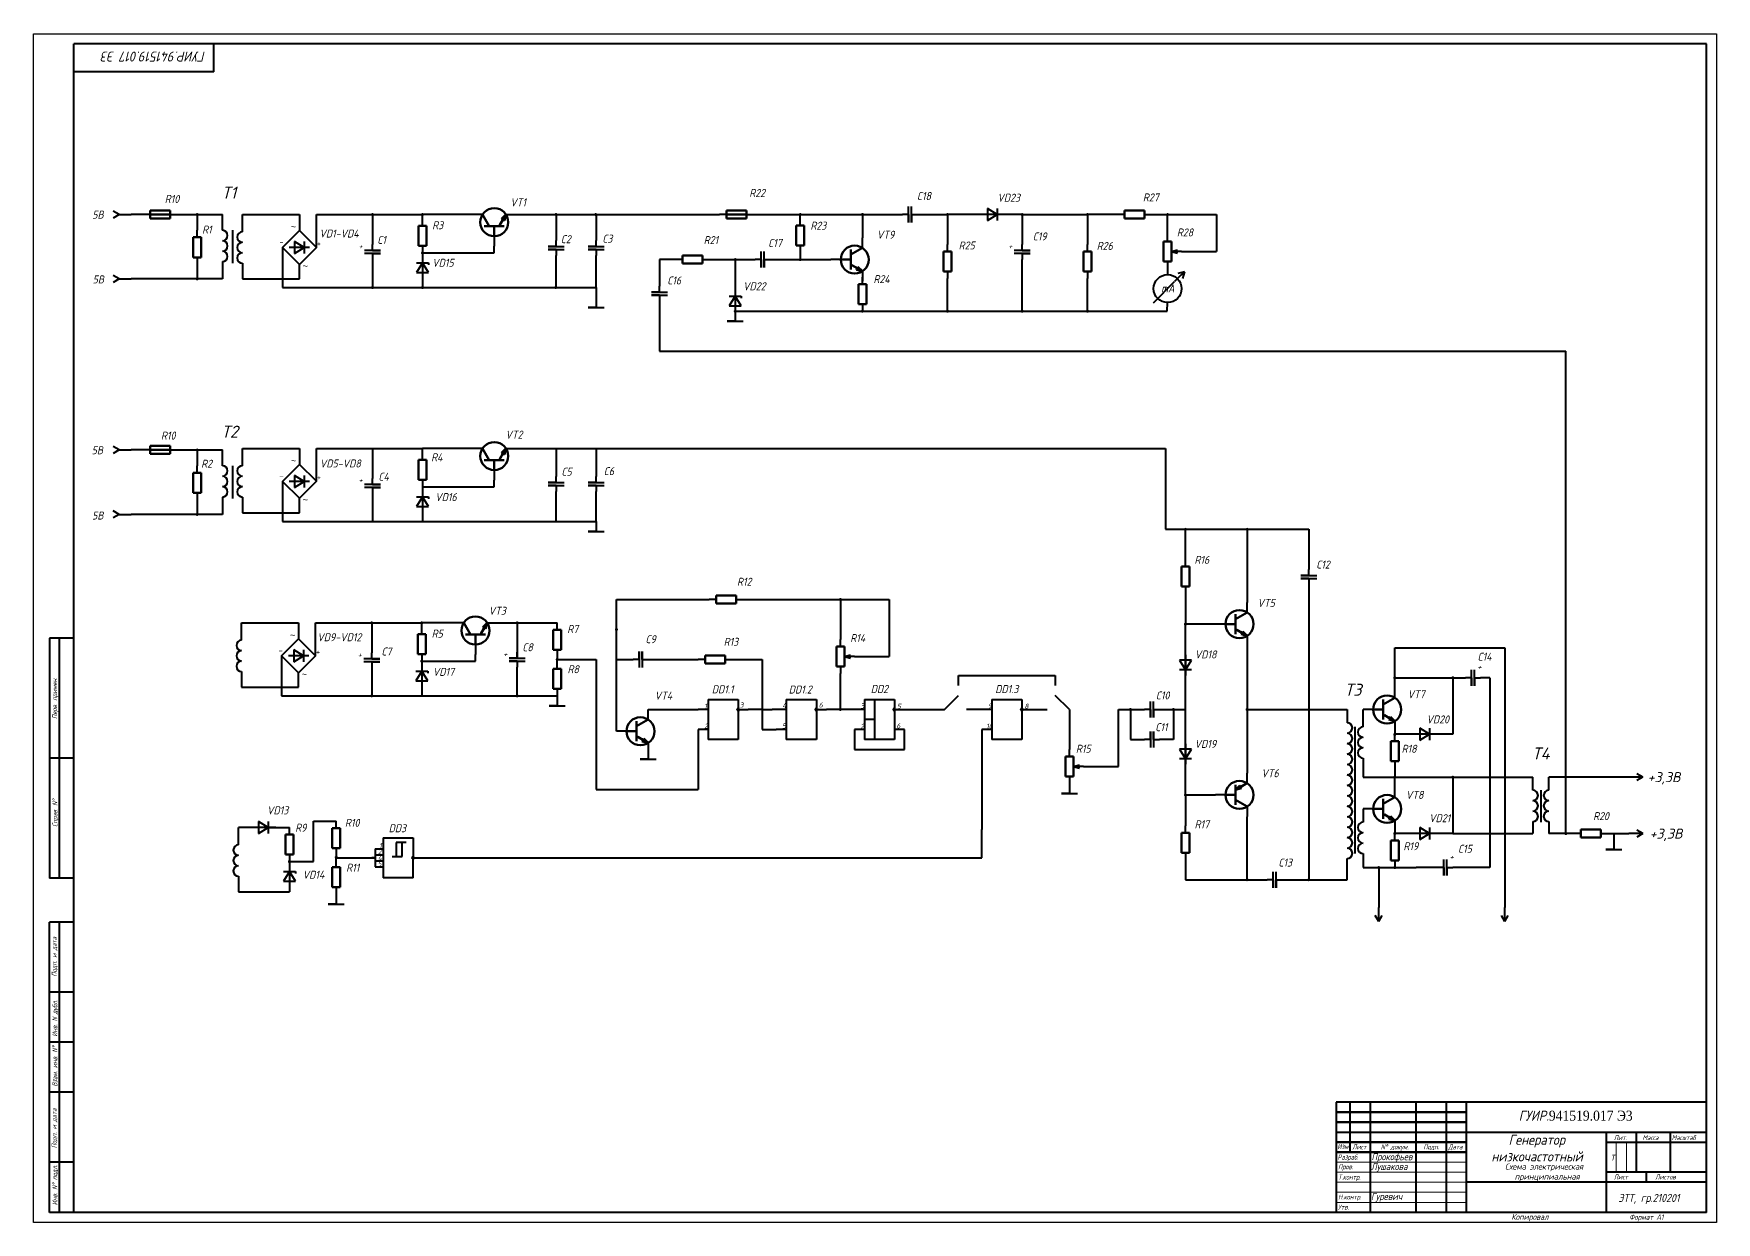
# Model space of a CAD drawing. Header units: millimetres. Extents: x 855 to 1696, y -600 to -6.
import ezdxf

# ---------------------------------------------------------------- set-up
doc = ezdxf.new("R2010")
doc.units = ezdxf.units.MM
doc.header["$LTSCALE"] = 0.5
doc.layers.get('0').update_dxf_attribs({"lineweight": 60})
doc.layers.get('Defpoints').update_dxf_attribs({"color": 5})
doc.layers.add('4-текст', color=7, linetype='Continuous', true_color=0x00ad00)
doc.layers.add('KONTUR', color=7, linetype='Continuous')
for name, color, linetype, lineweight in [('Основная', 7, 'Continuous', 40), ('текст', 7, 'Continuous', 30), ('тонкая', 7, 'Continuous', 20)]:
    doc.layers.add(name, color=color, linetype=linetype, lineweight=lineweight)
doc.styles.add('RUS', font='TXT.SHX', dxfattribs={"height": 3})
doc.styles.get("Standard").update_dxf_attribs({"font": 'isocpeui.ttf', "width": 0.9})
doc.styles.add('стиль1', font='romans.shx', dxfattribs={"width": 0.75, "oblique": 15, "height": 3.5})

# ---------------------------------------------------------------- blocks, each defined once
blk = doc.blocks.new('резистор')
for p, q in [((3.5, 2), (13.5, 2)), ((3.5, -2), (3.5, 2)), ((13.5, 2), (13.5, -2)), ((13.5, -2), (3.5, -2))]:
    blk.add_line(p, q)
at = {"layer": 'Основная'}
for p, q in [((3.5, 0), (0, 0)), ((13.5, 0), (17, 0))]:
    blk.add_line(p, q, dxfattribs=at)
blk = doc.blocks.new('стп ук. стрелка не закрашеная')
at = {"layer": 'Основная'}
for p, q in [((0, 0), (-0.8, 3)), ((0, 5), (0, 0)), ((0, 0), (0.8, 3)), ((0, 0), (0, 3))]:
    blk.add_line(p, q, dxfattribs=at)
blk = doc.blocks.new('стп переменый резистор')
for name, p in [('резистор', (0, 0)), ('стп ук. стрелка не закрашеная', (8.5, 2))]:
    blk.add_blockref(name, p)
blk = doc.blocks.new('стп земля')
at = {"layer": 'Основная'}
for p, q in [((0, 0), (0, -5)), ((0, -5), (-4, -5)), ((-4, -5), (4, -5))]:
    blk.add_line(p, q, dxfattribs=at)
blk = doc.blocks.new('земля (не гост)')
at = {"layer": 'Основная'}
for p, q in [((0, 0), (0, -3)), ((0, -3), (-4, -3)), ((-4, -3), (4, -3))]:
    blk.add_line(p, q, dxfattribs=at)
blk = doc.blocks.new('Конденсатор постоянный')
at = {"layer": 'Основная'}
for p, q in [((3, 0), (0, 0)), ((3, 0), (3, 4)), ((3, 4), (3, -4)), ((3, 0), (3, 0)), ((4.5, 0), (4.5, 4)), ((4.5, 4), (4.5, -4)), ((4.5, 0), (4.5, 0)), ((4.5, 0), (7.5, 0))]:
    blk.add_line(p, q, dxfattribs=at)
blk = doc.blocks.new('стрелка закрашеная 30 градусов')
blk.add_hatch(color=256).paths.add_polyline_path([(0, 0), (0.54, 2), (-0.54, 2)])
for p, q in [((0, 0), (-0.54, 2)), ((-0.54, 2), (0.54, 2)), ((0, 2), (0, 4)), ((0, 0), (0.54, 2))]:
    blk.add_line(p, q)
blk = doc.blocks.new('стп транзистор n-p-n')
for p, q in [((-2.5, 10), (-5.86, 15.82)), ((0, 10), (-5, 10)), ((-5, 10), (-2.5, 10)), ((0, 5), (0, 10)), ((0, 10), (5, 10)), ((2.5, 10), (5.86, 15.82)), ((5, 10), (2.5, 10))]:
    blk.add_line(p, q)
blk.add_circle((0, 12), 7)
at = {"layer": 'Основная'}
for p, q in [((-5.86, 15.82), (-10.86, 15.82)), ((5.86, 15.82), (10.86, 15.82)), ((0, 5), (0, 0))]:
    blk.add_line(p, q, dxfattribs=at)
at = {"xscale": 1.499999999999975, "yscale": 1.499999999999975, "zscale": 1.499999999999975, "rotation": 149.9999999999995}
blk.add_blockref('стрелка закрашеная 30 градусов', (5.86, 15.82), dxfattribs=at)
blk = doc.blocks.new('стп транзистрор p- n- p')
for p, q in [((-2.5, 10), (-5.86, 15.82)), ((0, 10), (-5, 10)), ((-5, 10), (-2.5, 10)), ((0, 5), (0, 10)), ((0, 10), (5, 10)), ((2.5, 10), (5.86, 15.82)), ((5, 10), (2.5, 10))]:
    blk.add_line(p, q)
blk.add_circle((0, 12), 7)
at = {"layer": 'Основная'}
for p, q in [((-5.86, 15.82), (-10.86, 15.82)), ((5.86, 15.82), (10.86, 15.82)), ((0, 5), (0, 0))]:
    blk.add_line(p, q, dxfattribs=at)
at = {"xscale": 1.5, "yscale": 1.5, "zscale": 1.5, "rotation": 30}
blk.add_blockref('стрелка закрашеная 30 градусов', (-2.5, 10), dxfattribs=at)
blk = doc.blocks.new('tochka')
at = {"color": 2, "linetype": 'Continuous', "const_width": 0.75}
blk.add_lwpolyline([(0.375, 0, 1), (-0.375, 0, 1)], format="xyb", close=True, dxfattribs=at)
blk = doc.blocks.new('A$C43927152')
for p, q in [((9.12, 2.5), (0.58, 2.5)), ((6.86, 2.5), (2.86, 5)), ((2.86, 5), (2.86, 0)), ((2.86, 0), (6.86, 2.5)), ((6.86, 5), (6.86, 0))]:
    blk.add_line(p, q)
blk = doc.blocks.new('A$C5548123D')
blk.add_lwpolyline([(7.05, 14.14), (0, 7.05), (7.09, 0), (14.14, 7.09)], close=True)
blk.add_blockref('A$C43927152', (2.22, 4.57))
blk = doc.blocks.new('стрелка малая (7-3)')
at = {"layer": 'Основная'}
for p, q in [((0, 0), (3, 1.73)), ((0, 0), (5, 0)), ((0, 0), (3, -1.73)), ((0, 0), (3, 0)), ((5, 0), (7, 0))]:
    blk.add_line(p, q, dxfattribs=at)
blk = doc.blocks.new('стп гнездо')
at = {"layer": 'Основная'}
for q in [(-9, 1.73), (-9, -1.73), (0, 0)]:
    blk.add_line((-6, 0), q, dxfattribs=at)

msp = doc.modelspace()

# ---------------------------------------------------------------- linework, layer by layer
for p, q in [((913.1, -96.68), (923.1, -96.68)), ((1201.24, -96.68), (1211.24, -96.68)), ((913.1, -214.32), (923.1, -214.32)), ((1570.88, -545.29), (1505.88, -545.29)), ((1570.88, -550.29), (1505.88, -550.29)), ((1570.88, -560.29), (1505.88, -560.29)), ((1570.88, -565.29), (1505.88, -565.29)), ((1640.88, -595.29), (1640.88, -595.29))]:
    msp.add_line(p, q)
for centre in [(1207.06, -344.02), (1246.06, -344.02), (1285.06, -344.02), (1348.82, -344.02), (1044.52, -418.1)]:
    msp.add_circle(centre, 0.5)
at = {"layer": 'KONTUR'}
for p, q in [((854.88, -600.29), (854.88, -6.29)), ((854.88, -6.29), (1695.88, -6.29)), ((1695.88, -6.29), (1695.88, -600.29)), ((1695.88, -600.29), (854.88, -600.29))]:
    msp.add_line(p, q, dxfattribs=at)
at = {"layer": 'Основная'}
for p, q in [((874.88, -555.29), (874.88, -11.29)), ((1690.88, -11.29), (874.88, -11.29)), ((944.88, -25.29), (944.88, -11.29)), ((1690.88, -595.29), (1690.88, -11.29)), ((944.88, -25.29), (874.88, -25.29)), ((909.6, -96.68), (903.6, -96.68)), ((926.6, -96.68), (936.6, -96.68)), ((936.6, -96.68), (936.6, -104.56)), ((936.6, -96.68), (949.22, -96.68)), ((949.22, -104.56), (949.22, -96.68)), ((949.22, -104.56), (949.22, -99.56)), ((959.22, -105.33), (959.22, -96.68)), ((959.22, -96.68), (987.69, -96.68)), ((987.69, -96.68), (987.69, -104.66)), ((996.19, -113.12), (996.19, -96.68)), ((996.19, -96.68), (1024.22, -96.68)), ((1024.22, -96.68), (1024.22, -111.66)), ((1024.22, -96.68), (1049.22, -96.68)), ((1074.22, -96.68), (1049.22, -96.68)), ((1049.22, -98.85), (1049.22, -96.68)), ((1095.95, -96.68), (1115.95, -96.68)), ((1115.95, -96.68), (1115.95, -109.68)), ((1115.95, -96.68), (1135.95, -96.68)), ((1135.95, -96.68), (1135.95, -109.68)), ((1135.95, -96.68), (1197.74, -96.68)), ((1214.74, -96.68), (1264.74, -96.68)), ((1238.04, -98.68), (1238.04, -96.68)), ((1264.74, -96.68), (1269.08, -96.68)), ((1269.08, -96.68), (1269.08, -108.32)), ((1269.08, -96.68), (1289.08, -96.68)), ((1296.58, -96.68), (1311.61, -96.68)), ((1311.61, -96.68), (1311.61, -111.68)), ((1331.61, -96.68), (1311.61, -96.68)), ((1331.61, -93.68), (1331.61, -99.68)), ((1336.41, -96.68), (1331.61, -93.68)), ((1331.61, -99.68), (1336.41, -96.68)), ((1348.92, -96.68), (1331.61, -96.68)), ((1336.41, -93.68), (1336.41, -99.68)), ((1348.92, -96.68), (1348.92, -111.68)), ((1348.92, -96.68), (1381.61, -96.68)), ((1381.61, -96.68), (1381.61, -111.68)), ((1396.61, -96.68), (1381.61, -96.68)), ((1413.61, -96.68), (1428.61, -96.68)), ((1421.61, -106.68), (1421.61, -96.68)), ((1428.61, -96.68), (1446.08, -96.68)), ((1446.08, -96.68), (1446.08, -115.18)), ((954.22, -104.56), (954.22, -120.99)), ((979.22, -113.16), (979.22, -133.16)), ((1049.22, -115.85), (1049.22, -133.16)), ((1049.22, -115.85), (1085.09, -115.85)), ((1085.09, -115.85), (1085.09, -112.51)), ((1115.95, -133.16), (1115.95, -117.18)), ((1135.95, -133.16), (1135.95, -117.18)), ((1238.04, -115.68), (1238.04, -119.18)), ((1428.61, -115.18), (1446.08, -115.18)), ((936.6, -121.56), (936.6, -128.87)), ((949.22, -120.22), (949.22, -128.87)), ((959.22, -120.99), (959.22, -128.87)), ((959.22, -120.99), (959.22, -125.99)), ((987.73, -128.87), (987.73, -121.63)), ((1024.22, -119.16), (1024.22, -133.16)), ((1049.22, -120.85), (1046.22, -125.65)), ((1046.22, -120.85), (1052.22, -120.85)), ((1046.22, -125.65), (1052.22, -125.65)), ((1052.22, -125.65), (1049.22, -120.85)), ((1052.22, -120.85), (1052.22, -121.85)), ((1167.74, -119.18), (1167.74, -132.48)), ((1175.74, -119.18), (1167.74, -119.18)), ((1192.74, -119.18), (1205.54, -119.18)), ((1205.54, -119.18), (1205.54, -132.48)), ((1205.54, -119.18), (1215.54, -119.18)), ((1223.04, -119.18), (1238.25, -119.18)), ((1238.25, -119.18), (1253.25, -119.18)), ((1348.92, -144.98), (1348.92, -119.18)), ((1421.61, -123.68), (1421.61, -126.68)), ((909.6, -128.87), (903.6, -128.87)), ((949.22, -128.87), (909.6, -128.87)), ((959.22, -128.87), (987.73, -128.87)), ((979.22, -133.16), (1024.22, -133.16)), ((1024.22, -133.16), (1115.95, -133.16)), ((1115.95, -133.16), (1135.95, -133.16)), ((1135.95, -133.16), (1135.95, -138.16)), ((1205.54, -132.48), (1205.54, -149.8)), ((1311.61, -144.98), (1311.61, -128.68)), ((1381.61, -144.98), (1381.61, -128.68)), ((1414.53, -140.75), (1425.07, -130.21)), ((1167.74, -139.98), (1167.74, -164.98)), ((1205.54, -137.48), (1202.54, -142.28)), ((1202.54, -137.48), (1208.54, -137.48)), ((1202.54, -142.28), (1208.54, -142.28)), ((1208.54, -142.28), (1205.54, -137.48)), ((1208.54, -137.48), (1208.54, -138.48)), ((1421.44, -144.98), (1421.55, -140.68)), ((1205.54, -144.98), (1226.63, -144.98)), ((1226.63, -144.98), (1269.08, -144.98)), ((1269.08, -144.98), (1311.61, -144.98)), ((1311.61, -144.98), (1348.92, -144.98)), ((1348.92, -144.98), (1381.61, -144.98)), ((1381.61, -144.98), (1421.44, -144.98)), ((1167.74, -164.98), (1612.74, -164.98)), ((1612.74, -164.98), (1620.67, -164.98)), ((1620.67, -406.02), (1620.67, -164.98)), ((909.6, -214.32), (903.6, -214.32)), ((926.6, -214.32), (936.6, -214.32)), ((936.6, -214.32), (936.6, -222.2)), ((936.6, -214.32), (949.22, -214.32)), ((949.22, -222.2), (949.22, -214.32)), ((949.22, -222.2), (949.22, -217.2)), ((959.22, -222.2), (959.22, -213.55)), ((959.22, -213.55), (987.69, -213.55)), ((987.69, -213.55), (987.69, -221.52)), ((996.19, -229.99), (996.19, -213.55)), ((996.19, -213.55), (1024.22, -213.55)), ((1024.22, -213.55), (1024.22, -228.53)), ((1024.22, -213.55), (1049.22, -213.55)), ((1074.22, -213.55), (1049.22, -213.55)), ((1049.22, -215.71), (1049.22, -213.55)), ((1095.95, -213.55), (1115.95, -213.55)), ((1115.95, -213.55), (1115.95, -227.55)), ((1115.95, -213.55), (1135.95, -213.55)), ((1135.95, -213.55), (1135.95, -227.55)), ((1135.95, -213.55), (1215.95, -213.55)), ((1215.95, -213.55), (1420.55, -213.55)), ((1420.55, -213.55), (1420.55, -253.98)), ((954.22, -222.2), (954.22, -238.63)), ((979.22, -230.03), (979.22, -250.03)), ((1049.22, -232.71), (1049.22, -250.03)), ((1049.22, -232.71), (1085.09, -232.71)), ((1085.09, -232.71), (1085.09, -229.37)), ((1115.95, -250.03), (1115.95, -235.05)), ((1135.95, -250.03), (1135.95, -235.05)), ((936.6, -239.2), (936.6, -246.51)), ((949.22, -237.86), (949.22, -246.51)), ((959.22, -237.86), (959.22, -245.73)), ((959.22, -237.86), (959.22, -242.86)), ((987.73, -245.73), (987.73, -238.49)), ((1024.22, -236.03), (1024.22, -250.03)), ((1049.22, -237.71), (1046.22, -242.51)), ((1046.22, -237.71), (1052.22, -237.71)), ((1046.22, -242.51), (1052.22, -242.51)), ((1052.22, -242.51), (1049.22, -237.71)), ((1052.22, -237.71), (1052.22, -238.71)), ((909.6, -246.51), (903.6, -246.51)), ((949.22, -246.51), (909.6, -246.51)), ((959.22, -245.73), (987.73, -245.73)), ((979.22, -250.03), (1024.22, -250.03)), ((1024.22, -250.03), (1115.95, -250.03)), ((1115.95, -250.03), (1135.95, -250.03)), ((1420.55, -253.98), (1461.37, -253.98)), ((1430.55, -268.98), (1430.55, -253.98)), ((1461.37, -253.98), (1461.37, -290.48)), ((1461.37, -253.98), (1492.19, -253.98)), ((1492.19, -253.98), (1492.19, -274.12)), ((1492.19, -281.62), (1492.19, -429.07)), ((1146.15, -304.02), (1146.15, -289.02)), ((1146.15, -289.02), (1192.45, -289.02)), ((1209.45, -289.02), (1282.53, -289.02)), ((1258.06, -289.02), (1258.06, -309.02)), ((1282.53, -289.02), (1282.53, -317.52)), ((1430.55, -285.98), (1430.55, -301.34)), ((958.82, -309.37), (958.82, -300.72)), ((958.82, -300.72), (987.28, -300.72)), ((987.28, -300.72), (987.28, -308.7)), ((995.79, -317.16), (995.79, -300.72)), ((995.79, -300.72), (1023.82, -300.72)), ((1023.82, -300.72), (1023.82, -315.7)), ((1023.82, -300.72), (1048.82, -300.72)), ((1064.82, -300.72), (1048.82, -300.72)), ((1048.82, -302.89), (1048.82, -300.72)), ((1086.54, -300.72), (1096.54, -300.72)), ((1096.54, -300.72), (1096.54, -318.03)), ((1096.54, -300.72), (1116.54, -300.72)), ((1445.55, -301.34), (1430.55, -301.34)), ((1430.55, -344.02), (1430.55, -301.34)), ((862.88, -308.29), (862.88, -428.29)), ((874.88, -308.29), (862.88, -308.29)), ((867.88, -428.29), (867.88, -308.29)), ((1146.15, -354.89), (1146.15, -304.02)), ((978.82, -317.2), (978.82, -337.2)), ((1075.68, -319.89), (1075.68, -316.55)), ((1116.54, -317.72), (1116.54, -319.02)), ((1116.54, -320.2), (1116.54, -319.02)), ((1116.54, -319.02), (1135.95, -319.02)), ((1135.95, -319.02), (1135.95, -384.02)), ((1146.15, -319.02), (1154.56, -319.02)), ((1162.06, -319.02), (1187.06, -319.02)), ((1204.06, -319.02), (1219.06, -319.02)), ((1219.06, -319.02), (1219.06, -354.02)), ((1265.06, -317.52), (1282.53, -317.52)), ((1433.55, -319.44), (1427.55, -319.44)), ((1427.55, -319.44), (1430.55, -324.24)), ((1430.55, -316.7), (1430.55, -326.95)), ((1430.55, -324.24), (1433.55, -319.44)), ((1461.37, -312.2), (1461.37, -375.84)), ((1535.17, -328.16), (1535.17, -313.16)), ((1535.17, -313.16), (1590.17, -313.16)), ((1590.17, -313.16), (1590.17, -356.33)), ((958.82, -325.04), (958.82, -332.91)), ((958.82, -325.04), (958.82, -330.04)), ((987.32, -332.91), (987.32, -325.67)), ((1023.82, -323.2), (1023.82, -337.2)), ((1048.82, -324.89), (1045.82, -329.69)), ((1045.82, -324.89), (1051.82, -324.89)), ((1048.82, -319.89), (1048.82, -337.2)), ((1048.82, -319.89), (1075.68, -319.89)), ((1051.82, -329.69), (1048.82, -324.89)), ((1051.82, -324.89), (1051.82, -325.89)), ((1096.54, -337.2), (1096.54, -322.94)), ((1258.06, -344.02), (1258.06, -326.02)), ((1317.13, -331.95), (1317.13, -326.95)), ((1317.13, -326.95), (1365.5, -326.95)), ((1365.5, -326.95), (1365.5, -331.95)), ((1433.55, -324.24), (1427.55, -324.24)), ((1430.55, -344.02), (1430.55, -326.95)), ((958.82, -332.91), (987.32, -332.91)), ((1045.82, -329.69), (1051.82, -329.69)), ((1535.17, -333.16), (1535.17, -328.16)), ((1535.17, -328.16), (1560.17, -328.16)), ((1560.17, -328.16), (1570.56, -328.16)), ((1564.17, -328.16), (1564.17, -356.33)), ((1582.67, -328.16), (1578.06, -328.16)), ((1582.67, -328.16), (1582.67, -423.02)), ((978.82, -337.2), (1023.82, -337.2)), ((1023.82, -337.2), (1096.54, -337.2)), ((1096.54, -337.2), (1116.54, -337.2)), ((1161.97, -344.02), (1187.06, -344.02)), ((1192.06, -344.02), (1187.06, -344.02)), ((1192.06, -339.02), (1207.06, -339.02)), ((1192.06, -339.02), (1192.06, -359.02)), ((1207.06, -339.02), (1207.06, -343.52)), ((1207.06, -344.52), (1207.06, -359.02)), ((1207.56, -344.02), (1212.06, -344.02)), ((1219.06, -344.02), (1212.06, -344.02)), ((1219.06, -344.02), (1224.06, -344.02)), ((1219.06, -344.02), (1219.06, -354.02)), ((1231.06, -344.02), (1224.06, -344.02)), ((1231.06, -344.02), (1226.06, -344.02)), ((1231.06, -339.02), (1246.06, -339.02)), ((1231.06, -339.02), (1231.06, -359.02)), ((1246.06, -339.02), (1246.06, -343.52)), ((1246.06, -344.52), (1246.06, -359.02)), ((1246.56, -344.02), (1251.06, -344.02)), ((1258.06, -344.02), (1251.06, -344.02)), ((1265.06, -344.02), (1258.06, -344.02)), ((1270.06, -344.02), (1265.06, -344.02)), ((1270.06, -339.02), (1285.06, -339.02)), ((1270.06, -339.02), (1270.06, -359.02)), ((1270.06, -339.02), (1275.06, -339.02)), ((1275.06, -339.02), (1275.06, -359.02)), ((1285.06, -339.02), (1285.06, -343.52)), ((1285.06, -344.52), (1285.06, -359.02)), ((1285.56, -344.02), (1290.06, -344.02)), ((1290.06, -344.02), (1310.06, -344.02)), ((1310.06, -344.02), (1317.13, -336.95)), ((1328.82, -344.02), (1321.15, -344.02)), ((1333.82, -344.02), (1328.82, -344.02)), ((1333.82, -339.02), (1348.82, -339.02)), ((1333.82, -339.02), (1333.82, -359.02)), ((1348.82, -339.02), (1348.82, -349.02)), ((1349.32, -344.02), (1353.82, -344.02)), ((1353.82, -344.02), (1361.48, -344.02)), ((1372.57, -344.02), (1365.5, -336.95)), ((1372.57, -344.02), (1372.57, -364.02)), ((1397.05, -372.52), (1397.05, -344.02)), ((1397.05, -344.02), (1410.05, -344.02)), ((1403.05, -344.02), (1403.05, -359.02)), ((1417.55, -344.02), (1420.55, -344.02)), ((1420.55, -344.02), (1430.55, -344.02)), ((1424.55, -344.02), (1424.55, -359.02)), ((1430.55, -386.7), (1430.55, -344.02)), ((1430.55, -361.09), (1430.55, -344.02)), ((1461.37, -344.02), (1511.37, -344.02)), ((1511.37, -344.02), (1511.37, -350.62)), ((1519.35, -352.67), (1519.35, -344.02)), ((1275.06, -349.02), (1270.06, -349.02)), ((1348.82, -349.02), (1348.82, -359.02)), ((1515.39, -416.02), (1515.39, -352.67)), ((1192.06, -354.02), (1187.06, -354.02)), ((1187.06, -354.02), (1187.06, -384.02)), ((1207.06, -359.02), (1192.06, -359.02)), ((1219.06, -354.02), (1226.06, -354.02)), ((1231.06, -354.02), (1226.06, -354.02)), ((1246.06, -359.02), (1231.06, -359.02)), ((1270.06, -354.02), (1265.06, -354.02)), ((1265.06, -354.02), (1265.06, -364.02)), ((1285.06, -359.02), (1270.06, -359.02)), ((1290.06, -354.02), (1285.06, -354.02)), ((1290.06, -364.02), (1290.06, -354.02)), ((1333.82, -354.02), (1328.82, -354.02)), ((1328.82, -354.02), (1328.82, -404.02)), ((1348.82, -359.02), (1333.82, -359.02)), ((1403.05, -359.02), (1410.05, -359.02)), ((1424.55, -359.02), (1417.55, -359.02)), ((1430.55, -361.09), (1430.55, -371.34)), ((1535.17, -354.89), (1535.17, -356.33)), ((1550.17, -356.33), (1535.17, -356.33)), ((1547.67, -353.33), (1547.67, -359.33)), ((1552.47, -356.33), (1547.67, -353.33)), ((1547.67, -359.33), (1552.47, -356.33)), ((1564.17, -356.33), (1550.17, -356.33)), ((1552.47, -353.33), (1552.47, -359.33)), ((1590.17, -356.33), (1590.17, -443.02)), ((874.88, -368.29), (862.88, -368.29)), ((1265.06, -364.02), (1290.06, -364.02)), ((1433.55, -363.83), (1427.55, -363.83)), ((1427.55, -363.83), (1430.55, -368.63)), ((1433.55, -368.63), (1427.55, -368.63)), ((1430.55, -368.63), (1433.55, -363.83)), ((1519.35, -368.33), (1519.35, -377.84)), ((1379.57, -372.52), (1397.05, -372.52)), ((1519.35, -377.84), (1535.17, -377.84)), ((1535.17, -373.33), (1535.17, -377.84)), ((1535.17, -382.84), (1535.17, -377.84)), ((1535.17, -377.84), (1564.17, -377.84)), ((1564.17, -377.84), (1564.17, -406.02)), ((1564.17, -377.84), (1604.17, -377.84)), ((1604.17, -384.35), (1604.17, -377.84)), ((1652.17, -377.84), (1612.17, -377.84)), ((1612.17, -384.35), (1612.17, -377.84)), ((1135.95, -384.02), (1187.06, -384.02)), ((1430.55, -386.7), (1430.55, -402.07)), ((1430.55, -386.7), (1445.55, -386.7)), ((1608.17, -384.35), (1608.17, -400.28)), ((1519.35, -393.7), (1519.35, -400.35)), ((957.26, -411.66), (957.26, -403.01)), ((967.26, -403.01), (957.26, -403.01)), ((967.26, -400.01), (967.26, -406.01)), ((972.06, -403.01), (967.26, -400.01)), ((967.26, -406.01), (972.06, -403.01)), ((975.92, -403.01), (967.26, -403.01)), ((971.17, -403.01), (982.67, -403.01)), ((972.06, -400.01), (972.06, -406.01)), ((994.67, -420.01), (994.67, -399.8)), ((994.67, -399.8), (1006.12, -399.8)), ((1461.37, -429.07), (1461.37, -397.57)), ((1547.67, -403.02), (1547.67, -409.02)), ((1552.47, -406.02), (1547.67, -403.02)), ((1552.47, -403.02), (1552.47, -409.02)), ((1604.17, -400.01), (1604.17, -406.02)), ((1612.17, -400.01), (1612.17, -406.02)), ((1029.52, -408.1), (1044.52, -408.1)), ((1029.52, -408.1), (1029.52, -428.1)), ((1029.52, -408.1), (1034.52, -408.1)), ((1041.01, -410.55), (1036.01, -410.55)), ((1036.01, -410.55), (1036.01, -417.55)), ((1039.01, -417.55), (1039.01, -410.55)), ((1044.52, -408.1), (1044.52, -417.6)), ((1328.82, -418.1), (1328.82, -404.02)), ((1535.17, -404.57), (1535.17, -406.02)), ((1550.17, -406.02), (1535.17, -406.02)), ((1547.67, -409.02), (1552.47, -406.02)), ((1564.17, -406.02), (1550.17, -406.02)), ((1564.17, -406.02), (1604.17, -406.02)), ((1624.67, -406.02), (1612.17, -406.02)), ((1641.67, -406.02), (1644.67, -406.02)), ((1644.67, -406.02), (1644.67, -409.02)), ((1644.67, -406.02), (1652.17, -406.02)), ((982.67, -420.01), (982.67, -435.19)), ((982.67, -420.01), (994.67, -420.01)), ((1006.12, -416.8), (1006.12, -418.1)), ((1006.12, -419.28), (1006.12, -418.1)), ((1006.12, -418.1), (1025.52, -418.1)), ((1024.52, -418.1), (1023.93, -418.1)), ((1025.52, -418.1), (1024.52, -418.1)), ((1025.52, -413.6), (1025.52, -416.6)), ((1025.52, -413.6), (1029.52, -413.6)), ((1025.52, -416.6), (1029.52, -416.6)), ((1025.52, -416.6), (1025.52, -419.6)), ((1025.52, -416.6), (1029.52, -416.6)), ((1025.52, -419.6), (1029.52, -419.6)), ((1025.52, -419.6), (1025.52, -422.6)), ((1025.52, -419.6), (1029.52, -419.6)), ((1029.52, -416.6), (1029.52, -418.1)), ((1034.01, -417.55), (1039.01, -417.55)), ((1044.52, -428.1), (1044.52, -418.6)), ((1045.02, -418.1), (1328.82, -418.1)), ((1430.55, -419.07), (1430.55, -429.07)), ((1511.37, -429.07), (1511.37, -418.49)), ((1519.35, -416.02), (1519.35, -423.02)), ((874.88, -428.29), (862.88, -428.29)), ((957.26, -427.32), (957.26, -435.19)), ((957.26, -427.32), (957.26, -432.32)), ((982.67, -425.01), (979.67, -429.81)), ((979.67, -425.01), (985.67, -425.01)), ((985.67, -429.81), (982.67, -425.01)), ((985.67, -425.01), (985.67, -426.01)), ((1025.52, -422.6), (1029.52, -422.6)), ((1044.52, -428.1), (1029.52, -428.1)), ((1519.35, -423.02), (1535.17, -423.02)), ((1527.17, -423.02), (1527.17, -443.02)), ((1535.17, -423.02), (1545.77, -423.02)), ((1556.67, -423.02), (1545.77, -423.02)), ((1582.67, -423.02), (1564.17, -423.02)), ((957.26, -435.19), (982.67, -435.19)), ((979.67, -429.81), (985.67, -429.81)), ((1430.55, -429.07), (1461.37, -429.07)), ((1461.37, -429.07), (1471.37, -429.07)), ((1478.87, -429.07), (1492.19, -429.07)), ((1492.19, -429.07), (1511.37, -429.07)), ((862.88, -595.29), (862.88, -450.29)), ((874.88, -450.29), (862.88, -450.29)), ((867.88, -595.29), (867.88, -450.29)), ((874.88, -485.29), (862.88, -485.29)), ((874.88, -510.29), (862.88, -510.29)), ((874.88, -535.29), (862.88, -535.29)), ((1505.88, -540.29), (1505.88, -595.29)), ((1690.88, -540.29), (1505.88, -540.29)), ((1512.88, -565.29), (1512.88, -540.29)), ((1522.88, -540.29), (1522.88, -595.29)), ((1545.88, -595.29), (1545.88, -540.29)), ((1560.88, -540.29), (1560.88, -595.29)), ((1570.88, -540.29), (1570.88, -595.29)), ((874.88, -595.29), (874.88, -555.29)), ((1505.88, -555.29), (1690.88, -555.29)), ((1640.88, -555.29), (1640.88, -595.29)), ((1640.88, -560.29), (1690.88, -560.29)), ((1655.88, -555.29), (1655.88, -575.29)), ((1672.88, -555.29), (1672.88, -575.29)), ((874.88, -570.29), (862.88, -570.29)), ((1690.88, -580.29), (1570.88, -580.29)), ((1690.88, -575.29), (1640.88, -575.29)), ((1660.88, -575.29), (1660.88, -580.29)), ((1690.88, -595.29), (862.88, -595.29))]:
    msp.add_line(p, q, dxfattribs=at)
msp.add_circle((1421.61, -133.68), 7, dxfattribs=at)
for centre, start, end in [((949.22, -107.17), 270, 90), ((959.22, -107.94), 90, 270), ((949.22, -112.39), 270, 90), ((949.22, -117.61), 270, 90), ((959.22, -113.16), 90, 270), ((959.22, -118.38), 90, 270), ((949.22, -224.81), 270, 90), ((959.22, -224.81), 90, 270), ((949.22, -230.03), 270, 90), ((949.22, -235.25), 270, 90), ((959.22, -230.03), 90, 270), ((959.22, -235.25), 90, 270), ((958.82, -311.98), 90, 270), ((958.82, -317.2), 90, 270), ((958.82, -322.43), 90, 270), ((1511.37, -353.23), 270, 90), ((1519.35, -355.28), 90, 270), ((1511.37, -358.45), 270, 90), ((1511.37, -363.67), 270, 90), ((1519.35, -360.5), 90, 270), ((1511.37, -368.89), 270, 90), ((1519.35, -365.72), 90, 270), ((1511.37, -374.11), 270, 90), ((1511.37, -379.33), 270, 90), ((1511.37, -384.56), 270, 90), ((1604.17, -386.96), 270, 90), ((1612.17, -386.96), 90, 270), ((1511.37, -389.78), 270, 90), ((1511.37, -395), 270, 90), ((1604.17, -392.18), 270, 90), ((1604.17, -397.4), 270, 90), ((1612.17, -392.18), 90, 270), ((1612.17, -397.4), 90, 270), ((1511.37, -400.22), 270, 90), ((1511.37, -405.44), 270, 90), ((1519.35, -402.96), 90, 270), ((957.26, -414.27), 90, 270), ((1511.37, -410.66), 270, 90), ((1519.35, -408.18), 90, 270), ((1519.35, -413.41), 90, 270), ((957.26, -419.49), 90, 270), ((1511.37, -415.88), 270, 90), ((957.26, -424.71), 90, 270)]:
    msp.add_arc(centre, 2.61, start, end, dxfattribs=at)
at = {"layer": 'тонкая'}
for p, q in [((1645.87, -560.49), (1645.87, -575.29)), ((1650.95, -560.49), (1650.95, -575.29)), ((1505.88, -570.29), (1570.88, -570.29)), ((1570.88, -575.29), (1505.88, -575.29)), ((1570.88, -580.29), (1505.88, -580.29))]:
    msp.add_line(p, q, dxfattribs=at)
for points in [[(1505.88, -585.29), (1570.88, -585.29)], [(1505.88, -590.29), (1570.88, -590.29)]]:
    msp.add_lwpolyline(points, dxfattribs=at)

# ---------------------------------------------------------------- block references
for name, p in [('стп гнездо', (903.6, -96.68)), ('резистор', (909.6, -96.68)), ('tochka', (936.6, -96.68)), ('tochka', (1024.22, -96.68)), ('tochka', (1049.22, -96.68)), ('стп транзистор n-p-n', (1085.09, -112.51)), ('tochka', (1115.95, -96.68)), ('tochka', (1135.77, -96.68)), ('резистор', (1197.74, -96.68)), ('tochka', (1238.04, -96.68)), ('tochka', (1269.14, -96.64)), ('tochka', (1311.61, -96.68)), ('tochka', (1348.92, -96.68)), ('tochka', (1381.61, -96.68)), ('резистор', (1396.61, -96.68)), ('tochka', (1421.61, -96.68)), ('tochka', (1049.22, -115.85)), ('резистор', (1175.74, -119.18)), ('tochka', (1205.54, -119.18)), ('tochka', (1238.04, -119.18)), ('стп гнездо', (903.6, -128.87)), ('tochka', (936.6, -128.87)), ('tochka', (1024.22, -133.16)), ('tochka', (1049.22, -133.16)), ('tochka', (1115.77, -133.16)), ('стп земля', (1135.95, -138.16)), ('стп земля', (1205.54, -144.98)), ('tochka', (1205.54, -144.98)), ('tochka', (1269.08, -144.98)), ('tochka', (1311.61, -144.98)), ('tochka', (1348.92, -144.98)), ('tochka', (1381.61, -144.98)), ('стп гнездо', (903.6, -214.32)), ('резистор', (909.6, -214.32)), ('tochka', (936.6, -214.32)), ('стп транзистор n-p-n', (1085.09, -229.37)), ('стп гнездо', (903.6, -246.51)), ('tochka', (936.6, -246.51)), ('стп земля', (1135.95, -250.03)), ('tochka', (1430.55, -253.98)), ('tochka', (1461.37, -253.98)), ('резистор', (1192.45, -289.02)), ('tochka', (1258.06, -289.02)), ('tochka', (1023.82, -300.72)), ('tochka', (1048.82, -300.72)), ('стп транзистор n-p-n', (1075.68, -316.55)), ('tochka', (1096.54, -300.72)), ('tochka', (1430.55, -301.34)), ('tochka', (1146.15, -304.02)), ('tochka', (1048.82, -319.89)), ('tochka', (1116.54, -319.02)), ('резистор', (1187.06, -319.02)), ('tochka', (1535.17, -328.22)), ('tochka', (1564.17, -328.16)), ('tochka', (1023.82, -337.2)), ('tochka', (1096.54, -337.2)), ('стп земля', (1116.54, -337.2)), ('tochka', (1219.06, -344.02)), ('tochka', (1258.06, -344.02)), ('tochka', (1403.05, -344.02)), ('tochka', (1424.55, -344.02)), ('tochka', (1461.37, -344.02)), ('tochka', (1535.17, -356.49)), ('tochka', (1535.17, -377.84)), ('tochka', (1564.17, -377.84)), ('стп земля', (1372.57, -381.02)), ('tochka', (1430.55, -386.7)), ('tochka', (1535.17, -406.02)), ('tochka', (1620.67, -406.02)), ('резистор', (1624.67, -406.02)), ('стп земля', (1644.67, -409.02)), ('tochka', (982.67, -420.01)), ('tochka', (1006.12, -417.85)), ('tochka', (1461.37, -429.07)), ('tochka', (1492.19, -429.07)), ('tochka', (1527.17, -423.02)), ('tochka', (1535.17, -423.02)), ('стп земля', (1006.12, -436.28))]:
    msp.add_blockref(name, p)
for name, p, rotation in [('резистор', (1049.22, -115.85), 89.99999999999999), ('резистор', (1238.04, -115.68), 89.99999999999999), ('резистор', (936.6, -121.56), 89.99999999999999), ('стп транзистор n-p-n', (1253.25, -119.18), 270), ('стп переменый резистор', (1421.61, -106.68), 270), ('резистор', (1311.61, -128.68), 89.99999999999999), ('резистор', (1381.61, -128.68), 89.99999999999999), ('резистор', (1269.08, -144.98), 89.99999999999999), ('резистор', (1049.22, -232.71), 89.99999999999999), ('резистор', (936.6, -239.2), 89.99999999999999), ('резистор', (1430.55, -268.98), 270), ('стп транзистор n-p-n', (1445.55, -301.34), 270), ('резистор', (1116.54, -317.72), 89.99999999999999), ('резистор', (1048.82, -319.89), 89.99999999999999), ('стп переменый резистор', (1258.06, -309.02), 270), ('резистор', (1116.54, -337.2), 89.99999999999999), ('стп транзистор n-p-n', (1519.35, -344.02), 270), ('стп транзистор n-p-n', (1146.15, -354.89), 270), ('резистор', (1535.17, -356.33), 270), ('стп переменый резистор', (1372.57, -364.02), 270), ('стп транзистрор p- n- p', (1445.55, -386.7), 270), ('стп транзистор n-p-n', (1519.35, -393.7), 270), ('резистор', (982.67, -420.01), 89.99999999999999), ('резистор', (1006.12, -416.8), 89.99999999999999), ('резистор', (1430.55, -402.07), 270), ('резистор', (1535.17, -406.02), 270), ('резистор', (1006.12, -436.28), 89.99999999999999)]:
    msp.add_blockref(name, p, dxfattribs=dict(rotation=rotation))
at = {"layer": 'Основная'}
for name, p, rotation in [('Конденсатор постоянный', (1296.58, -96.68), 180), ('Конденсатор постоянный', (1024.22, -111.66), 270), ('Конденсатор постоянный', (1115.95, -117.18), 90), ('Конденсатор постоянный', (1135.95, -117.18), 90), ('Конденсатор постоянный', (1223.04, -119.18), 180), ('Конденсатор постоянный', (1348.92, -111.68), 270), ('стрелка малая (7-3)', (1430.02, -125.26), 224.9999999999999), ('Конденсатор постоянный', (1167.74, -139.98), 90), ('Конденсатор постоянный', (1024.22, -228.53), 270), ('Конденсатор постоянный', (1115.95, -235.05), 90), ('Конденсатор постоянный', (1135.95, -235.05), 90), ('Конденсатор постоянный', (1492.19, -281.62), 90), ('Конденсатор постоянный', (1023.82, -315.7), 270), ('Конденсатор постоянный', (1096.54, -322.94), 90), ('Конденсатор постоянный', (1578.06, -328.16), 180), ('Конденсатор постоянный', (1417.55, -344.02), 180), ('стрелка малая (7-3)', (1659.17, -377.84), 180), ('стрелка малая (7-3)', (1659.17, -406.02), 180), ('Конденсатор постоянный', (1564.17, -423.02), 180), ('Конденсатор постоянный', (1478.87, -429.07), 180), ('стрелка малая (7-3)', (1527.17, -450.02), 89.99999999999999), ('стрелка малая (7-3)', (1590.17, -450.02), 89.99999999999999)]:
    msp.add_blockref(name, p, dxfattribs=dict(at, rotation=rotation))
at = {"layer": 'Основная', "xscale": 1.200000000000045, "yscale": 1.200000000000045, "zscale": 1.200000000000045}
for p in [(979.22, -121.63), (979.22, -238.49), (978.82, -325.67)]:
    msp.add_blockref('A$C5548123D', p, dxfattribs=at)
at = {"layer": 'Основная'}
for name, p in [('Конденсатор постоянный', (1154.56, -319.02)), ('Конденсатор постоянный', (1410.05, -359.02)), ('земля (не гост)', (1161.97, -365.75))]:
    msp.add_blockref(name, p, dxfattribs=at)

# ---------------------------------------------------------------- texts
at = {"layer": '4-текст', "width": 0.9}
msp.add_text('ГУИР.941519.017 Э3', height=5, rotation=180, dxfattribs=at).set_placement((940.85, -15.21))
at = {"layer": '4-текст'}
for s, p in [('Т1', (948.91, -88.75)), ('Т2', (948.72, -208.17)), ('Т3', (1510.11, -337.13)), ('Т4', (1603.8, -369))]:
    msp.add_text(s, height=6, dxfattribs=at).set_placement(p)
at = {"layer": '4-текст', "lineweight": -3, "width": 0.9}
for s, p in [('Лушакова', (1523.3, -574.13)), ('Прокофьев', (1523.53, -569.24)), ('Гуревич', (1523.28, -589.09))]:
    msp.add_text(s, height=3.5, dxfattribs=at).set_placement(p)
at = {"layer": '4-текст', "width": 0.9}
msp.add_text('ЭТТ, гр.210201', height=4, dxfattribs=at).set_placement((1646.9, -590.08))
at = {"layer": '4-текст', "attachment_point": 1}
for s, insert, char_height, width in [('\\pi4.55046;R22{\\L }', (1208, -83.91), 4, 17.25), ('\\pi4.98819;R10{\\L }', (915.4, -86.89), 4, 17.25), ('\\pi4.90637;VT1', (1088.17, -88.59), 4, 17.25), ('\\pi5.19546;С18{\\L }', (1291.24, -85.43), 4, 17.25), ('\\pi3.31092;VD23', (1333.23, -86.27), 4, 17.25), ('\\pi4.47001;R27{\\L }', (1404.78, -86.12), 4, 17.25), ('\\pi5.94955;5В{\\L }', (878.23, -94.74), 4, 17.25), ('\\pi5.85682;R3{\\L }', (1048.22, -100.03), 4, 17.25), ('\\pi4.55182;R23{\\L }', (1238.54, -100.24), 4, 17.25), ('\\pi6.14728;R1{\\L }', (932.94, -102.19), 4, 17.25), ('\\pi-0.71999;VD1-VD4{\\L }', (998.4, -104.17), 4, 17.25), ('\\pi6.41864;С1{\\L }', (1020.31, -107.34), 4, 17.25), ('\\pi6.12682;С2{\\L }', (1112.32, -106.99), 4, 17.25), ('\\pi6.12819;С3{\\L }', (1133.08, -106.75), 4, 17.25), ('\\pi4.84228;R21', (1184.91, -107.44), 4, 17.25), ('\\pi5.11501;С17{\\L }', (1216.98, -108.9), 4, 17.25), ('\\pi4.61728;VT9', (1271.69, -104.76), 4, 17.25), ('\\pi5.19819;С19', (1349.14, -105.61), 4, 17.25), ('\\pi4.55046;R28', (1421.69, -103.63), 4, 17.25), ('\\pi4.56273;R25{\\L }', (1312.62, -110.14), 4, 17.25), ('\\pi4.65682;R26', (1381.52, -110.36), 4, 17.25), ('\\pi3.69546;VD15{\\L }', (1050.34, -118.79), 4, 17.25), ('\\pi5.94955;5В{\\L }', (878.42, -127.1), 4, 17.25), ('\\pi5.30182;С16{\\L }', (1166.35, -127.62), 4, 17.25), ('\\pi3.30955;VD22', (1206.12, -130.53), 4, 17.25), ('\\pi4.06411;R24', (1270.54, -126.95), 4, 16.1382), ('\\pi5.64819;mA', (1412.77, -131.61), 4, 17.25), ('\\pi4.98819;R10{\\L }', (913.52, -205.15), 4, 17.25), ('\\pi4.61455;VT2', (1086.06, -204.66), 4, 17.25), ('\\pi5.94955;5В{\\L }', (877.92, -212.46), 4, 17.25), ('\\pi5.92501;R4', (1047.62, -215.98), 4, 17.25), ('\\pi5.85546;R2{\\L }', (932.75, -219.2), 4, 17.25), ('\\pi-1.16318;VD5-VD8{\\L }', (999.07, -219.08), 4, 17.25), ('\\pi6.19637;С4{\\L }', (1021.09, -225.69), 4, 17.25), ('\\pi6.1391;С5', (1112.63, -223.19), 4, 17.25), ('\\pi6.23319;С6{\\L }', (1133.7, -222.92), 4, 17.25), ('\\pi3.78955;VD16', (1051.76, -235.87), 4, 17.25), ('\\pi5.94955;5В{\\L }', (878.14, -245.1), 4, 17.25), ('\\pi5.03046;R16{\\L }', (1430.02, -267.22), 4, 17.25), ('\\pi5.19546;С12{\\L }', (1490.81, -269.59), 4, 17.25), ('\\pi4.9241;R12', (1201.48, -278.17), 4, 17.25), ('\\pi4.61592;VT3', (1077.66, -292.68), 4, 17.25), ('\\pi4.62682;VT5', (1461.9, -288.79), 4, 17.25), ('\\pi5.77501;R7{\\L }', (1115.8, -301.79), 4, 17.25), ('\\pi-2.09454;VD9-VD12{\\L }', (998.71, -305.91), 4, 17.25), ('\\pi5.86773;R5{\\L }', (1047.94, -304.09), 4, 17.25), ('\\pi6.12682;С8{\\L }', (1093.11, -310.92), 4, 17.25), ('\\pi6.12955;С9{\\L }', (1154.65, -306.89), 4, 17.25), ('\\pi4.92546;R13', (1194.82, -308.2), 4, 17.25), ('\\pi4.99364;R14{\\L }', (1258.03, -306.31), 4, 17.25), ('\\pi6.04637;С7{\\L }', (1022.77, -313.04), 4, 17.25), ('\\pi3.68319;VD18', (1431.52, -314.5), 4, 17.25), ('\\pi5.26501;С14{\\L }', (1571.37, -315.65), 4, 17.25), ('\\pi3.60273;VD17', (1050.78, -323.2), 4, 17.25), ('\\pi5.85546;R8{\\L }', (1115.85, -321.89), 4, 17.25), ('\\pi4.6841;VT4', (1160.57, -335.07), 4, 17.25), ('\\pi3.15273;DD1.1{\\L }', (1190.67, -331.93), 4, 17.25), ('\\pi2.86092;DD1.2{\\L }', (1229.41, -332.04), 4, 17.25), ('\\pi4.35137;DD2{\\L }', (1268.9, -331.76), 4, 17.25), ('\\pi2.86228;DD1.3{\\L }', (1332.6, -331.81), 4, 17.25), ('\\pi5.25955;С10{\\L }', (1410.58, -335), 4, 17.25), ('\\pi4.5341;VT7', (1537.02, -334.38), 4, 17.25), ('1', (1190.02, -341.05), 2.5, 1.6388), ('3', (1207.78, -340.51), 2.5, 1.6388), ('4', (1229.04, -340.79), 2.5, 1.6388), ('6', (1247.28, -340.51), 2.5, 1.6388), ('3', (1268.1, -340.98), 2.5, 1.6388), ('5', (1286.39, -341.15), 2.5, 1.6388), ('9', (1331.92, -340.9), 2.5, 1.6388), ('8', (1350.06, -341.11), 2.5, 1.6388), ('2', (1190.07, -350.99), 2.5, 1.6388), ('5', (1228.93, -350.95), 2.5, 1.6388), ('2', (1268.04, -351.16), 2.5, 1.6388), ('6', (1286.09, -350.91), 2.5, 1.6388), ('10', (1330.92, -351.11), 2.5, 1.6388), ('\\pi5.48728;С11{\\L }', (1410.08, -350.85), 4, 17.25), ('\\pi3.37364;VD20', (1547.62, -346.97), 4, 17.25), ('\\pi4.93637;R15{\\L }', (1370.85, -361.62), 4, 17.25), ('\\pi3.68592;VD19', (1431.42, -359.2), 4, 17.25), ('\\pi4.9241;R18{\\L }', (1533.65, -361.65), 4, 17.25), ('\\pi4.72092;VT6', (1463.77, -373.87), 4, 17.25), ('\\pi4.61455;VT8', (1536.1, -384.69), 4, 17.25), ('\\pi3.68455;VD13', (967.81, -392.4), 4, 17.25), ('\\pi5.85819;R9{\\L }', (979.74, -401.08), 4, 17.25), ('\\pi4.98819;R10{\\L }', (1005.46, -398.65), 4, 17.25), ('\\pi4.35273;DD3{\\L }', (1027.95, -401.35), 4, 17.25), ('\\pi4.84364;R17{\\L }', (1430.26, -399.39), 4, 17.25), ('\\pi3.60137;VD21', (1548.69, -396.34), 4, 17.25), ('\\pi4.61455;R20{\\L }', (1629.68, -395.3), 4, 17.25), ('1', (1027.55, -410.76), 2.5, 1.6388), ('\\pi4.92682;R19{\\L }', (1534.55, -410.32), 4, 17.25), ('\\pi5.20773;С15{\\L }', (1561.66, -411.61), 4, 17.25), ('5', (1026.78, -419.87), 2.5, 1.6388), ('2', (1026.96, -413.75), 2.5, 1.6388), ('4', (1026.92, -416.92), 2.5, 1.6388), ('\\pi5.19682;С13{\\L }', (1471.9, -418.51), 4, 17.25), ('\\pi3.75273;VD14', (985.55, -424.6), 4, 17.25), ('\\pi5.21592;R11{\\L }', (1005.85, -421.06), 4, 17.25), ('ГУИР.{\\fTimes New Roman|b0|i0|c204|p18;941519.017 Э3\\P} ', (1597.13, -544.47), 5, 76.3777), ('\\pi-13.81761;Генератор \\P\\pi-22.39659;низкочастотный\\P\\pi1.375;^I', (1605.87, -556.54), 5, 2.75), ('\\pi6.3973;Схема электрическая \\P\\pi11.22559;принципиальная', (1583.88, -570.92), 3, 50.5578), ('\\pi24.44434;Т', (1618.56, -566.51), 3, 50.5578)]:
    msp.add_mtext(s, dxfattribs=dict(at, insert=insert, char_height=char_height, width=width))
at = {"layer": 'Defpoints', "style": 'стиль1', "oblique": 15, "width": 0.75}
msp.add_text('Формат А1', height=2.75, dxfattribs=at).set_placement((1652.34, -599.04))
at = {"layer": 'Основная', "ltscale": 0.35, "char_height": 3, "width": 11.4715, "attachment_point": 1, "style": 'RUS'}
for s, insert in [(' {\\fArial|b0|i0|c204|p34;\\H1.083x;\\C256;~}', (980.83, -101.12)), (' -', (975.1, -108.9)), (' +', (993.78, -109.56)), (' {\\fArial|b0|i0|c204|p34;\\H1.083x;\\C256;~}', (986.73, -120.71)), (' {\\fArial|b0|i0|c204|p34;\\H1.083x;\\C256;~}', (980.83, -217.99)), (' -', (975.1, -225.77)), (' +', (993.78, -226.42)), (' {\\fArial|b0|i0|c204|p34;\\H1.083x;\\C256;~}', (986.73, -237.57)), (' {\\fArial|b0|i0|c204|p34;\\H1.083x;\\C256;~}', (980.42, -305.17)), (' -', (974.69, -312.94)), (' +', (993.37, -313.6)), (' {\\fArial|b0|i0|c204|p34;\\H1.083x;\\C256;~}', (986.33, -324.75))]:
    msp.add_mtext(s, dxfattribs=dict(at, insert=insert))
at = {"layer": 'текст'}
for p in [(1019.93, -111.63), (1344.65, -111.65), (1019.95, -228.49), (1019.55, -315.67), (1092.26, -315.42)]:
    msp.add_text('+', height=3, rotation=180, dxfattribs=at).set_placement(p)
for s, height, p in [('+', 3, (1576.39, -324.13)), ('+3,3В', 5, (1661.56, -380.32)), ('+3,3В', 5, (1662.55, -408.56)), ('+', 3, (1562.52, -419.08))]:
    msp.add_text(s, height=height, dxfattribs=at).set_placement(p)
at = {"layer": 'текст', "style": 'стиль1', "oblique": 15, "width": 0.75}
for s, p in [('Перв. примен.', (866.63, -348.77)), ('Справ. N%%d', (866.79, -402.66)), ('Подп. и дата', (866.45, -477.52)), ('Инв. N дубл.', (866.7, -507.54)), ('Взам. инв. N%%d', (866.7, -532.47)), ('Подп. и дата', (866.4, -563.25)), ('Инв. N%%d подл.', (866.7, -591.72))]:
    msp.add_text(s, height=2.5, rotation=90, dxfattribs=at).set_placement(p)
for s, height, p in [('Изм', 2.5, (1506.43, -563.67)), ('Лист', 2.5, (1513.9, -563.82)), ('N%%d докум. ', 2.5, (1528.19, -563.82)), ('Подп.', 2.5, (1549.44, -563.82)), ('Дата', 2.5, (1561.89, -563.82)), ('Лит.', 2.5, (1644.6, -559.22)), ('Масса', 2.5, (1658.97, -559.22)), ('Масштаб', 2.5, (1673.57, -559.22)), ('Разраб.', 2.5, (1506.54, -568.93)), ('Пров.', 2.5, (1506.84, -573.76)), ('Т.контр.', 2.5, (1506.84, -578.95)), ('Лист', 2.5, (1644.6, -578.83)), ('Листов', 2.5, (1665.32, -578.83)), ('Н.контр.', 2.5, (1506.84, -588.87)), ('Утв.', 2.5, (1506.84, -593.89)), ('Копировал', 3, (1593.42, -599.04))]:
    msp.add_text(s, height=height, dxfattribs=at).set_placement(p)

doc.saveas('drawing.dxf')
